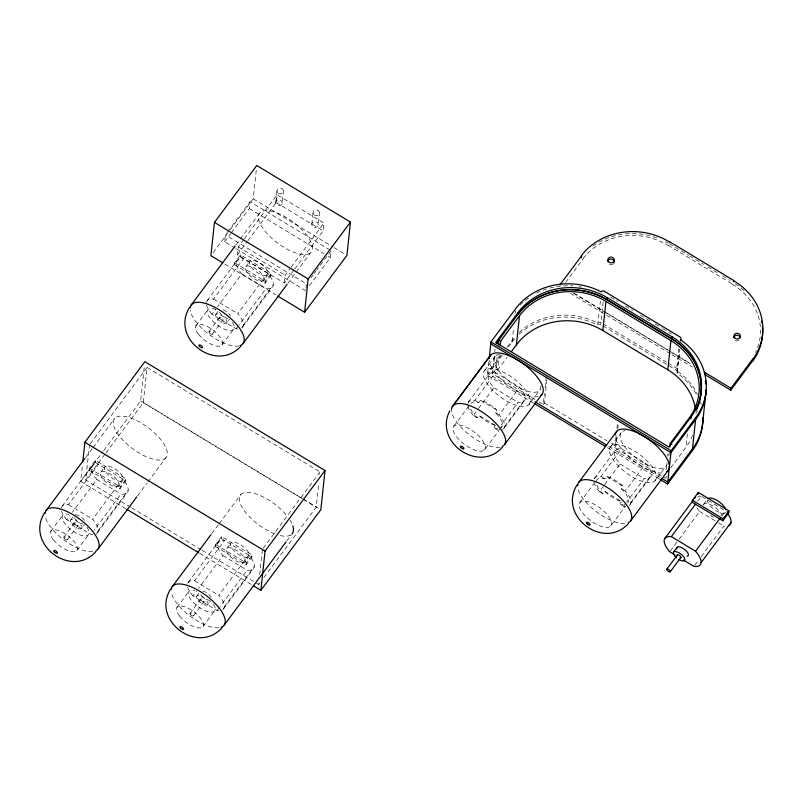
<?xml version="1.0" encoding="UTF-8"?>
<svg xmlns="http://www.w3.org/2000/svg" width="803" height="803" viewBox="0 0 803 803"><rect width="100%" height="100%" fill="white"/><g stroke="black" fill="none" stroke-linecap="round" stroke-linejoin="round"><path stroke-width="0.6" stroke-dasharray="4.01 3.01" d="M677.431 372.09L679.609 351.584M282.174 203.119A3.232 2.871 6.1 0 0 277.637 200.098A3.232 2.871 6.1 0 0 277.075 205.046A3.232 2.871 6.1 0 0 282.174 203.119L283.449 191.074M318.209 224.88A3.232 2.871 6.1 0 0 313.672 221.859A3.232 2.871 6.1 0 0 313.11 226.807A3.232 2.871 6.1 0 0 318.209 224.88L319.474 212.835M125.75 508.66L80.701 481.459L82.538 464.325M130.558 507.145L85.72 480.064L89.484 444.822M89.334 470.247L89.545 468.29L95.427 460.38L126.051 478.879L125.84 480.836L119.968 488.746L89.334 470.247L95.216 462.337L95.427 460.38M119.968 488.746L120.169 486.779L126.051 478.879M103.657 450.613L140.676 400.868L144.46 365.375M105.906 452.932L143.285 402.694L147.049 367.453L320.016 471.913L319.755 474.342M235.309 248.187L224.639 241.743L225.372 234.888L226.868 232.88M234.436 264.709L234.647 262.752L240.529 254.852L271.153 273.351L270.942 275.309L265.06 283.208L234.436 264.709L240.318 256.809L240.529 254.852M293.988 269.979L284.292 283.017L237.447 254.732L238.28 246.892L243.51 239.876M231.374 232.689L249.331 208.559L250.064 201.704L330.073 250.024M215.455 546.411L215.666 544.454L221.538 536.555L252.172 555.054L251.961 557.011L246.079 564.91L215.455 546.411L221.327 538.512L221.538 536.555M230.21 229.728L253.226 198.793L256.388 169.202M265.06 283.208L265.271 281.251L271.153 273.351M275.75 202.396L277.055 190.361M247.896 240.689L276.252 202.577L277.085 194.748L323.93 223.043L323.087 230.873L294.731 268.975M246.079 564.91L246.29 562.953L252.172 555.054M284.292 283.017L285.125 275.188L290.345 268.162M202.095 550.346L258.676 584.524L259.068 580.88M259.72 574.797L262.44 549.282M311.785 224.157L313.09 212.122M305.963 288.418L306.445 283.85L225.372 234.888M309.456 285.677L330.404 257.522L331.137 250.666L316.924 269.778M263.906 577.487L316.241 507.155L318.841 482.854M533.513 403.036L487.401 375.182L489.047 359.764M534.788 399.382L492.42 373.786L494.638 352.989M494.768 351.764L495.029 349.315M492.42 373.786L495.883 369.129L497.448 354.555M495.883 369.129L497.589 370.153L499.275 354.364M508.359 347.026L512.093 341.998L513.609 327.805M515.185 313.12L515.446 310.671M539.024 401.942L543.26 404.501L544.424 393.57M545.076 387.498L546.241 376.567M543.26 404.501L544.394 402.976L546.853 379.909M519.029 334.279A64.621 57.475 6.1 0 1 597.743 325.165L600.383 301.075M603.224 301.808L600.795 324.573A2.158 1.917 6.1 0 0 597.813 325.064L597.743 325.165M661.16 475.707L614.817 447.723L616.122 435.577M616.895 428.29L617.547 422.217M614.817 447.723L615.951 446.197L617.126 435.266M617.768 429.193L618.42 423.121M695.95 393.731A64.621 57.475 6.1 0 0 677.009 373.044L677.09 372.943A2.158 1.917 6.1 0 0 676.467 370.273L678.766 348.733M666.289 469.685L666.942 463.572M667.735 456.224L667.996 453.775M677.009 373.044L679.579 349.064M668.959 455.562L669.22 453.133M670.676 467.818L685.953 447.291L687.378 433.931M696.833 412.973L697.094 410.544M227.62 231.866L250.064 201.704M213.126 252.684L229.467 230.732M224.639 241.743L230.622 233.693M90.227 443.818L147.049 367.453M244.253 238.872L277.085 194.748M237.447 254.732L247.143 241.693M207.214 300.643L237.196 260.353M206.441 302.319A22.082 8.933 36.7 0 1 213.558 299.057L243.54 258.757A22.082 8.933 36.7 0 0 241.924 273.933L217.563 306.676M195.922 325.737L207.686 309.938M62.112 506.171L92.094 465.881M80.701 481.459L102.914 451.607M85.72 480.064L105.153 453.936M61.339 507.847A22.082 8.933 36.7 0 1 68.456 504.585L98.438 464.295A22.082 8.933 36.7 0 0 96.822 479.461L72.461 512.204M245.879 266.737L249.994 261.206M237.688 328.949A22.082 8.933 36.7 0 1 236.112 328.829L211.942 314.234L215.686 309.195M50.82 531.275L62.584 515.466M215.776 314.405L217.884 311.564M100.776 472.274L104.892 466.744M93.309 534.457A22.082 8.933 36.7 0 1 91.01 534.356L66.84 519.762L69.961 515.566M208.971 331.659L219.55 317.436M70.674 519.942L72.792 517.092M212.474 334.158L223.063 319.935M63.869 537.187L74.458 522.964M226.847 322.957A6.996 2.831 36.7 0 0 220.213 314.736A6.996 2.831 36.7 0 0 216.86 318.349A6.996 2.831 36.7 0 0 226.847 322.957L229.668 319.162M67.382 539.686L77.961 525.463M241.763 327.905A22.082 8.933 36.7 0 0 237.728 313.652L267.71 273.361A22.082 8.933 36.7 0 1 266.094 288.538L239.033 324.894M263.765 280.558A11.312 4.577 36.7 0 0 253.055 267.279A11.312 4.577 36.7 0 0 247.635 273.11A11.312 4.577 36.7 0 0 263.765 280.558L267.881 275.027A11.312 4.577 36.7 0 0 257.171 261.748A11.312 4.577 36.7 0 0 251.751 267.58A11.312 4.577 36.7 0 0 267.881 275.027M81.745 528.484A6.996 2.831 36.7 0 0 75.121 520.274A6.996 2.831 36.7 0 0 71.758 523.887A6.996 2.831 36.7 0 0 81.745 528.484L84.566 524.7M221.999 344.808L233.753 329.009M96.23 533.714A22.082 8.933 36.7 0 0 92.636 519.19L122.618 478.889A22.082 8.933 36.7 0 1 120.992 494.066L93.931 530.432M118.663 486.086A11.312 4.577 36.7 0 0 107.953 472.806A11.312 4.577 36.7 0 0 102.533 478.638A11.312 4.577 36.7 0 0 118.663 486.086L122.779 480.555A11.312 4.577 36.7 0 0 112.069 467.276A11.312 4.577 36.7 0 0 106.648 473.108A11.312 4.577 36.7 0 0 122.779 480.555M236.112 328.829L238.3 325.877M243.299 325.095L273.281 284.804M242.456 327.243L272.438 286.942M76.897 550.346L88.651 534.537M291.098 267.168L323.93 223.043M98.197 530.622L128.189 490.332M97.354 532.77L127.336 492.48M287.875 283.308L310.942 252.293A32.311 13.079 36.7 0 0 280.357 214.361A32.311 13.079 36.7 0 0 264.87 231.033A32.311 13.079 36.7 0 0 310.942 252.293M137.564 495.842L147.24 482.834M147.983 481.84L165.84 457.83A32.311 13.079 36.7 0 0 135.265 419.889A32.311 13.079 36.7 0 0 119.767 436.561A32.311 13.079 36.7 0 0 165.84 457.83M310.942 277.818L313.18 274.807M313.933 273.793L316.171 270.782M188.233 582.346L218.215 542.045M187.741 583.129A22.082 8.933 36.7 0 1 194.577 580.76L224.559 540.459A22.082 8.933 36.7 0 0 222.933 555.636L198.572 588.378M176.941 607.439L188.695 591.64M226.888 548.439L231.003 542.908M218.697 610.641A22.082 8.933 36.7 0 1 217.121 610.531L192.951 595.926L196.705 590.898M196.785 596.107L198.903 593.266M189.99 613.362L200.569 599.138M193.493 615.851L204.072 601.628M207.857 604.659A6.996 2.831 36.7 0 0 201.232 596.438A6.996 2.831 36.7 0 0 197.879 600.052A6.996 2.831 36.7 0 0 207.857 604.659L210.677 600.865M222.772 609.607A22.082 8.933 36.7 0 0 218.747 595.354L248.729 555.064A22.082 8.933 36.7 0 1 247.113 570.23L220.052 606.596M244.774 562.251A11.312 4.577 36.7 0 0 234.074 548.981A11.312 4.577 36.7 0 0 228.654 554.813A11.312 4.577 36.7 0 0 244.774 562.251L248.89 556.72A11.312 4.577 36.7 0 0 238.19 543.45A11.312 4.577 36.7 0 0 232.77 549.282A11.312 4.577 36.7 0 0 248.89 556.72M203.018 626.511L214.772 610.712M263.193 548.278L320.016 471.913M217.121 610.531L219.319 607.58M224.318 606.797L254.3 566.496M223.475 608.945L253.457 568.644M286.751 541.001L291.208 534.999M258.676 584.524L260.172 582.516M484.661 370.404L495.26 356.151M501.082 355.127L487.612 373.224L533.875 401.169M507.064 347.087L512.304 340.04A64.621 57.475 6.1 0 1 515.566 336.055M487.401 375.182L502.367 355.077M468.34 402.243L488.977 374.489M453.846 426.232L468.561 406.428M467.828 403.528A22.082 8.933 36.7 0 1 474.944 400.275L495.521 372.622L519.702 387.217A22.082 8.933 36.7 0 1 518.076 402.393L501.172 425.108M497.589 370.153L506.994 357.516M565.603 282.465L583.249 258.747M470.769 403.457A19.382 7.849 36.7 0 1 478.789 402.594L480.555 400.225A19.382 7.849 36.7 0 1 497.047 410.182L495.28 412.551A19.382 7.849 36.7 0 1 500.891 427.547M495.421 425.359L478.929 415.402L477.173 417.771L473.328 415.442L475.898 411.989M478.468 408.536L493.905 387.789A22.082 8.933 36.7 0 1 495.521 372.622M502.718 429.394A22.082 8.933 36.7 0 0 499.125 414.87L519.702 387.217M499.075 430.157A22.082 8.933 36.7 0 1 497.499 430.047L493.654 427.728L495.2 425.65M504.696 426.313L525.272 398.659M504.113 428.079L524.63 400.516M610.772 446.578L621.171 432.556M594.451 478.407L615.088 450.664M579.957 502.407L595.414 481.609M594.23 478.819A22.082 8.933 36.7 0 1 601.066 476.44L621.642 448.787L645.813 463.391A22.082 8.933 36.7 0 1 644.197 478.558L626.551 502.266M596.217 481.007A19.382 7.849 36.7 0 1 604.91 478.759L606.666 476.39A19.382 7.849 36.7 0 1 623.158 486.347L621.392 488.716A19.382 7.849 36.7 0 1 627.795 503.029M605.05 491.566A19.382 7.849 36.7 0 0 621.542 501.524L605.05 491.566L603.284 493.935L599.439 491.617L603.304 486.427M604.589 484.701L620.016 463.963A22.082 8.933 36.7 0 1 621.642 448.787M629.261 505.288A22.082 8.933 36.7 0 0 625.236 491.045L645.813 463.391M625.196 506.332A22.082 8.933 36.7 0 1 623.62 506.211L619.775 503.893L621.321 501.825M623.62 506.211L625.818 503.25M630.807 502.487L651.384 474.824M630.225 504.254L650.741 476.691M655.057 480.776A28.005 11.332 36.7 0 0 628.558 447.903A28.005 11.332 36.7 0 0 615.128 462.347A28.005 11.332 36.7 0 0 655.057 480.776L665.597 466.603M666.761 476.39L665.376 478.257L662.214 476.34M697.666 501.253L701.34 496.314L724.457 510.276M703.669 504.294L707.102 499.687M670.354 550.948L677.23 541.714M679.097 539.194L699.714 511.491A22.082 8.933 36.7 0 1 696.06 506.522M721.837 515.857L725.51 510.919M694.635 565.402L698.289 560.484M701.22 556.559L723.884 526.085A22.082 8.933 36.7 0 0 725.46 526.206M235.952 244.925L239.685 239.906M240.428 238.903L259.841 212.825M85.62 457.469L92.345 448.445M93.088 447.442L114.739 418.363M211.741 533.644L218.456 524.61M219.209 523.616L240.86 494.528M484.5 449.911A19.382 7.849 36.7 0 0 466.162 427.146A19.382 7.849 36.7 0 0 456.857 437.153A19.382 7.849 36.7 0 0 484.5 449.911L498.693 430.87M499.436 429.866L501.674 426.855M528.946 404.612A28.005 11.332 36.7 0 0 502.447 371.729A28.005 11.332 36.7 0 0 489.017 386.183A28.005 11.332 36.7 0 0 528.946 404.612L540.118 389.606M610.621 526.085A19.382 7.849 36.7 0 0 592.273 503.32A19.382 7.849 36.7 0 0 582.978 513.328A19.382 7.849 36.7 0 0 610.621 526.085L625.557 506.031M669.341 243.67L688.583 255.294M689.657 255.946L703.548 264.338M707.824 266.917L718.514 273.381M722.8 275.961L730.278 280.478M668.166 245.256L732.316 284.001M610.541 297.1L617.999 301.607M625.457 306.114L632.915 310.62M640.382 315.127L651.032 321.561M655.298 324.141L661.692 328.005M662.756 328.648L671.288 333.797M573.402 292.894L605.603 312.347M606.677 312.999L690.409 363.568M573.794 293.346L690.329 363.729M570.381 293.366L605.663 314.676M606.727 315.318L670.876 354.063M671.95 354.705L692.266 366.981M603.133 323.9L667.082 362.524M668.146 363.167L676.678 368.316A2.158 1.917 6.1 0 1 677.3 370.986L677.22 371.086A64.621 57.475 6.1 0 1 697.626 394.614M602.923 325.857L676.467 370.273M276.252 202.577L323.087 230.873M253.226 198.793L333.074 247.013M334.138 247.655L344.788 254.089M249.331 208.559L324.01 253.658M328.276 256.237L330.404 257.522M544.394 402.976L607.008 440.797M611.485 443.497L615.951 446.197M608.694 446.358L660.508 477.644M607.52 447.723L658.992 478.819M699.714 511.491L717.581 522.281M718.635 522.914L723.884 526.085M493.905 387.789L518.076 402.393M620.016 463.963L644.197 478.558M238.28 246.892L285.125 275.188M236.373 248.83L305.712 290.706M480.555 400.225L497.047 410.182M606.666 476.39L623.158 486.347M240.318 256.809L270.942 275.309M474.944 400.275L478.789 402.594M495.28 412.551L499.125 414.87M601.066 476.44L604.91 478.759M621.392 488.716L625.236 491.045M234.647 262.752L265.271 281.251M241.924 273.933L266.094 288.538M224.74 264.036L275.841 294.902M213.558 299.057L237.728 313.652M140.676 400.868L318.691 508.389M143.285 402.694L302.37 498.773M303.434 499.416L316.241 507.155M95.216 462.337L125.84 480.836M221.327 538.512L251.961 557.011M89.545 468.29L120.169 486.779M215.666 544.454L246.29 562.953M96.822 479.461L120.992 494.066M222.933 555.636L247.113 570.23M131.622 507.787L201.021 549.704M199.746 553.347L252.293 585.086M68.456 504.585L92.636 519.19M194.577 580.76L218.747 595.354M692.618 435.326A62.554 55.638 6.1 0 1 685.943 447.281M695.93 412.732A62.554 55.638 6.1 0 1 695.99 413.445M537.97 396.562A32.311 13.079 36.7 0 1 508.138 385.159A32.311 13.079 36.7 0 1 489.147 359.925M662.314 472.957A32.311 13.079 36.7 0 1 634.129 461.233A32.311 13.079 36.7 0 1 615.469 437.655M599.439 491.617A22.082 8.933 36.7 0 1 594.401 483.697M623.178 504.485A19.382 7.849 36.7 0 1 619.775 503.893M603.284 493.935A19.382 7.849 36.7 0 1 596.408 484.079M666.982 462.94A28.005 11.332 36.7 0 1 635.755 457.75A28.005 11.332 36.7 0 1 625.065 430.549M473.328 415.442A22.082 8.933 36.7 0 1 467.908 406.218M497.83 428.33A19.382 7.849 36.7 0 1 493.654 427.728M477.173 417.771A19.382 7.849 36.7 0 1 470.126 407.211M494.909 425.209A19.382 7.849 36.7 0 1 478.929 415.402M540.841 385.992A28.005 11.332 36.7 0 1 510.578 382.298A28.005 11.332 36.7 0 1 498.543 354.444M519.33 332.231A64.621 57.475 6.1 0 1 597.944 323.207L598.024 323.107A2.158 1.917 6.1 0 1 601.005 322.615M700.587 402.102A64.621 57.475 6.1 0 1 701.22 404.321M603.796 293.075A2.158 1.917 6.1 0 1 604.147 293.246M520.163 305.12A64.621 57.475 6.1 0 1 528.575 297.913M536.615 293.075A64.621 57.475 6.1 0 1 572.94 285.938M579.093 286.631A64.621 57.475 6.1 0 1 581.482 287.042M512.093 341.998A64.621 57.475 6.1 0 1 515.315 338.063M500.028 447.191A32.311 13.079 36.7 0 1 470.518 435.728A32.311 13.079 36.7 0 1 451.547 410.815M624.844 523.516A32.311 13.079 36.7 0 1 596.609 511.882A32.311 13.079 36.7 0 1 577.839 488.214M583.018 258.606A61.349 54.564 6.1 0 1 668.006 245.457M732.165 284.202A61.349 54.564 6.1 0 1 755.513 352.437M735.237 283.8A63.497 56.481 6.1 0 1 745.124 291.529M592.905 246.089A63.497 56.481 6.1 0 1 658.972 238.712M665.285 241.653A63.497 56.481 6.1 0 1 668.226 243.299M613.181 263.966A3.232 2.871 6.1 0 1 608.624 263.966M739.071 340.321A3.232 2.871 6.1 0 1 734.966 340.311M725.671 512.575A11.312 4.577 36.7 0 1 714.871 509.965A11.312 4.577 36.7 0 1 707.272 499.958M713.797 517.293A11.312 4.577 36.7 0 1 708.617 513.88M703.237 505.047A11.312 4.577 36.7 0 1 712.723 505.8A11.312 4.577 36.7 0 1 722.017 515.887M697.717 496.384A22.082 8.933 36.7 0 1 701.34 496.314M209.754 600.393A6.996 2.831 36.7 0 1 200.128 593.116M202.928 591.048A6.996 2.831 36.7 0 1 211.209 597.322M192.951 595.926A22.082 8.933 36.7 0 1 187.701 587.334M213.528 604.067A16.15 6.534 36.7 0 1 208.378 611.766A16.15 6.534 36.7 0 1 189.94 598.275A16.15 6.534 36.7 0 1 195.089 590.586M290.957 534.848A32.311 13.079 36.7 0 1 279.876 535.481M274.897 533.925A32.311 13.079 36.7 0 1 241.823 506.773A32.311 13.079 36.7 0 1 252.363 492.912A32.311 13.079 36.7 0 1 287.815 516.931M289.883 519.892A32.311 13.079 36.7 0 1 292.111 524.038M218.898 627.785A32.311 13.079 36.7 0 1 190.933 616.794A32.311 13.079 36.7 0 1 171.471 593.086M83.161 524.168A6.996 2.831 36.7 0 1 74.378 517.794M75.402 514.723A6.996 2.831 36.7 0 1 85.088 521.157M66.84 519.762A22.082 8.933 36.7 0 1 61.58 511.17M86.905 527.139A16.15 6.534 36.7 0 1 82.819 535.721A16.15 6.534 36.7 0 1 63.989 522.362A16.15 6.534 36.7 0 1 68.978 514.412M92.787 551.611A32.311 13.079 36.7 0 1 64.812 540.62A32.311 13.079 36.7 0 1 45.349 516.921M239.083 345.882A32.311 13.079 36.7 0 1 209.914 335.092A32.311 13.079 36.7 0 1 190.221 310.149M232.509 322.374A16.15 6.534 36.7 0 1 226.797 329.913A16.15 6.534 36.7 0 1 208.348 315.589A16.15 6.534 36.7 0 1 215.816 309.406M227.751 318.54A6.996 2.831 36.7 0 1 219.48 312.267M222.993 309.687A6.996 2.831 36.7 0 1 230.401 316.061M211.942 314.234A22.082 8.933 36.7 0 1 206.522 304.999M200.951 600.283A2.158 0.873 36.7 0 0 204.022 601.698A2.158 0.873 36.7 0 0 201.985 599.168A2.158 0.873 36.7 0 0 200.951 600.283M190.371 614.506A2.158 0.873 36.7 0 0 193.443 615.921A2.158 0.873 36.7 0 0 191.405 613.392A2.158 0.873 36.7 0 0 190.371 614.506M179.661 616.132A16.15 6.534 36.7 0 0 202.717 626.872A16.15 6.534 36.7 0 0 187.551 607.911A16.15 6.534 36.7 0 0 179.661 616.132M74.84 524.108A2.158 0.873 36.7 0 0 77.911 525.533A2.158 0.873 36.7 0 0 75.873 523.004A2.158 0.873 36.7 0 0 74.84 524.108M64.26 538.331A2.158 0.873 36.7 0 0 67.332 539.746A2.158 0.873 36.7 0 0 65.294 537.217A2.158 0.873 36.7 0 0 64.26 538.331M53.54 539.967A16.15 6.534 36.7 0 0 76.606 550.707A16.15 6.534 36.7 0 0 61.44 531.747A16.15 6.534 36.7 0 0 53.54 539.967M314.364 215.063A3.232 2.871 6.1 0 0 319.464 213.126A3.232 2.871 6.1 0 0 314.927 210.115A3.232 2.871 6.1 0 0 314.364 215.063M278.33 193.302A3.232 2.871 6.1 0 0 283.429 191.365A3.232 2.871 6.1 0 0 278.892 188.354A3.232 2.871 6.1 0 0 278.33 193.302M198.642 334.439A16.15 6.534 36.7 0 0 221.708 345.18A16.15 6.534 36.7 0 0 206.542 326.219A16.15 6.534 36.7 0 0 198.642 334.439M219.942 318.58A2.158 0.873 36.7 0 0 223.013 319.995A2.158 0.873 36.7 0 0 220.976 317.466A2.158 0.873 36.7 0 0 219.942 318.58M209.352 332.803A2.158 0.873 36.7 0 0 212.424 334.219A2.158 0.873 36.7 0 0 210.386 331.689A2.158 0.873 36.7 0 0 209.352 332.803"/><path stroke-width="1.2" d="M82.799 461.876L84.887 442.292L144.861 361.711L325.024 470.518L320.839 509.684L260.875 590.275L253.367 585.738M277.968 296.187L304.588 312.257L346.916 255.374L350.469 222.09L256.789 165.508L214.461 222.391L210.898 255.675L222.612 262.752M260.875 590.275L265.06 551.109L325.024 470.518M304.588 312.257L308.141 278.972L350.469 222.09M680.512 340.251L680.653 339.659A2.158 1.917 6.1 0 0 680.021 336.989L604.348 291.288A2.158 1.917 6.1 0 0 601.377 291.78L601.296 291.88A64.621 57.475 6.1 0 0 515.656 308.713L490.964 341.897L489.178 358.539A32.311 13.079 36.7 0 1 522.813 363.498A32.311 13.079 36.7 0 1 540.76 395.447M498.482 344.838L499.004 339.98L500.701 341.014L500.179 345.872M690.811 418.925L691.022 416.968A64.621 57.475 6.1 0 0 672.241 336.919L607.379 297.742A64.621 57.475 6.1 0 0 518.055 312.508L517.825 314.686A64.621 57.475 6.1 0 1 607.148 299.931L672.011 339.097A64.621 57.475 6.1 0 1 696.301 409.982M511.692 351.202L516.389 344.878L519.511 315.74L500.701 341.014M581.452 257.663L581.663 255.705L559.902 284.945M695.368 408.436A62.554 55.638 6.1 0 0 667.815 369.781L602.852 330.565L605.974 301.416A62.554 55.638 6.1 0 0 519.521 315.74M607.148 299.931L607.379 297.742M667.805 369.792L670.927 340.653L605.974 301.416M672.011 339.097L672.241 336.919M669.873 447.06L670.264 443.417L689.064 418.142A62.554 55.638 6.1 0 0 670.927 340.643M660.066 479.461L667.574 483.998L671.127 450.714L695.82 417.53A64.621 57.475 6.1 0 0 680.573 339.759M667.574 483.998L692.266 450.814L695.82 417.53M692.437 500.309L692.226 502.266L722.861 520.766L728.733 512.866L728.943 510.909L698.319 492.41L692.437 500.309L723.071 518.808L722.861 520.766M702.495 424.526L705.937 392.386M698.108 494.367L698.319 492.41M733.591 281.441L733.701 280.458L669.551 241.713M730.75 390.218L730.961 388.261L752.722 359.021L752.511 360.979L730.75 390.218L705.094 374.72M449.79 410.875C433.349 442.112 479.01 473.82 502.407 447.221M44.516 512.926C24.773 544.123 71.497 579.134 95.918 551.541M189.608 307.398C169.875 338.595 216.599 373.606 241.02 346.013M170.627 589.101C150.894 620.297 197.618 655.298 222.04 627.705M577.116 484.781C557.382 515.978 604.107 550.988 628.528 523.395M243.229 343.343L287.133 284.312M98.127 548.871L136.821 496.846M224.248 625.035L285.998 541.995M518.055 312.508L495.762 342.459L668.728 446.93L691.022 416.968M496.294 343.423L517.845 314.465A64.621 57.475 6.1 0 1 607.168 299.7L672.031 338.876A64.621 57.475 6.1 0 1 696.321 409.751M489.991 356.01L452.29 406.709L490.794 354.996M504.655 444.501L541.754 394.594M630.767 520.675L667.875 470.769M665.004 538.201L693.531 499.867M674.982 554.963L669.732 551.781A22.082 8.933 36.7 0 1 671.358 536.615L695.458 504.214M673.566 551.962L677.09 547.224M666.771 569.217L677.351 554.993M670.224 571.776A2.158 0.873 36.7 0 0 668.186 569.247A2.158 0.873 36.7 0 0 667.152 570.361A2.158 0.873 36.7 0 0 670.224 571.776L680.854 557.483M683.393 560.032L693.902 566.386A22.082 8.933 36.7 0 0 695.528 551.209L720.361 517.825M723.071 518.808L728.943 510.909M701.099 562.652L731.081 522.351M191.154 305.09L235.199 245.919M46.052 510.618L84.877 458.473M172.173 586.792L210.988 534.647M578.953 482.091L616.774 431.301M704.231 372.12L730.961 388.261M670.264 443.417L671.96 444.45M490.964 341.897L671.127 450.714M490.753 343.855L670.917 452.671L695.609 419.487A64.621 57.475 6.1 0 0 706.088 389.596M727.127 511.892L728.733 512.866M534.949 401.811L606.556 445.063M661.542 478.277L667.775 482.041L692.467 448.857A64.621 57.475 6.1 0 0 702.946 418.965M534.587 403.688L605.372 446.428M214.461 222.391L308.141 278.972M671.358 536.615L695.528 551.209M84.887 442.292L265.06 551.109M126.824 509.313L198.672 552.705M516.409 344.889A62.554 55.638 6.1 0 1 602.862 330.555M615.299 434.714A32.311 13.079 36.7 0 1 648.924 439.663A32.311 13.079 36.7 0 1 666.871 471.612M705.526 380.552A64.621 57.475 6.1 0 1 705.917 383.944M680.512 339.619A2.158 1.917 6.1 0 1 680.743 340.954M702.725 417.821A64.621 57.475 6.1 0 1 692.266 450.814M451.517 409.66A32.311 13.079 36.7 0 1 485.644 414.398A32.311 13.079 36.7 0 1 502.246 446.508M577.638 485.825A32.311 13.079 36.7 0 1 611.766 490.563A32.311 13.079 36.7 0 1 628.368 522.673M762.519 326.911A63.497 56.481 6.1 0 1 752.752 361.119M761.716 321.11A63.497 56.481 6.1 0 1 762.117 323.428M607.68 261.286A3.232 2.871 6.1 0 1 611.796 259.198A3.232 2.871 6.1 0 1 613.823 263.103M581.422 255.555A63.497 56.481 6.1 0 1 669.391 241.924M733.54 280.669A63.497 56.481 6.1 0 1 752.963 359.162M733.751 337.742A3.232 2.871 6.1 0 1 740.125 337.581M677.451 555.716A2.158 0.873 36.7 0 1 678.314 554.853A2.158 0.873 36.7 0 1 680.693 556.66A2.158 0.873 36.7 0 1 680 557.653M707.784 498.763A11.312 4.577 36.7 0 1 717.28 500.53A11.312 4.577 36.7 0 1 725.972 509.754M676.909 548.971A6.996 2.831 36.7 0 1 684.136 549.091A6.996 2.831 36.7 0 1 686.956 556.248M676.628 557.894A6.996 2.831 36.7 0 1 675.152 551.48A6.996 2.831 36.7 0 1 684.628 558.266A6.996 2.831 36.7 0 1 678.766 559.42M727.548 513.438A22.082 8.933 36.7 0 1 728.622 525.674M694.725 498.282A22.082 8.933 36.7 0 1 695.689 497.238M292.824 525.915A32.311 13.079 36.7 0 1 291.961 533.995M171.18 589.593A32.311 13.079 36.7 0 1 206.411 595.726A32.311 13.079 36.7 0 1 221.176 627.273M45.068 513.418A32.311 13.079 36.7 0 1 79.367 518.868A32.311 13.079 36.7 0 1 96.019 550.687M190.17 307.89A32.311 13.079 36.7 0 1 225.392 314.023A32.311 13.079 36.7 0 1 240.157 345.581M460.741 447.442A2.158 0.873 36.7 0 0 463.823 448.877A2.158 0.873 36.7 0 0 461.795 446.348A2.158 0.873 36.7 0 0 460.741 447.442M586.863 523.606A2.158 0.873 36.7 0 0 589.934 525.042A2.158 0.873 36.7 0 0 587.916 522.512A2.158 0.873 36.7 0 0 586.863 523.606M609.166 262.26A3.232 2.871 6.1 0 0 614.265 260.333A3.232 2.871 6.1 0 0 609.728 257.321A3.232 2.871 6.1 0 0 609.166 262.26M735.287 338.434A3.232 2.871 6.1 0 0 740.386 336.507A3.232 2.871 6.1 0 0 735.849 333.486A3.232 2.871 6.1 0 0 735.287 338.434M180.374 627.926A2.158 0.873 36.7 0 0 183.445 629.361A2.158 0.873 36.7 0 0 181.428 626.832A2.158 0.873 36.7 0 0 180.374 627.926M54.253 551.751A2.158 0.873 36.7 0 0 57.324 553.187A2.158 0.873 36.7 0 0 55.307 550.657A2.158 0.873 36.7 0 0 54.253 551.751M199.355 346.223A2.158 0.873 36.7 0 0 202.426 347.659A2.158 0.873 36.7 0 0 200.409 345.129A2.158 0.873 36.7 0 0 199.355 346.223"/></g></svg>
